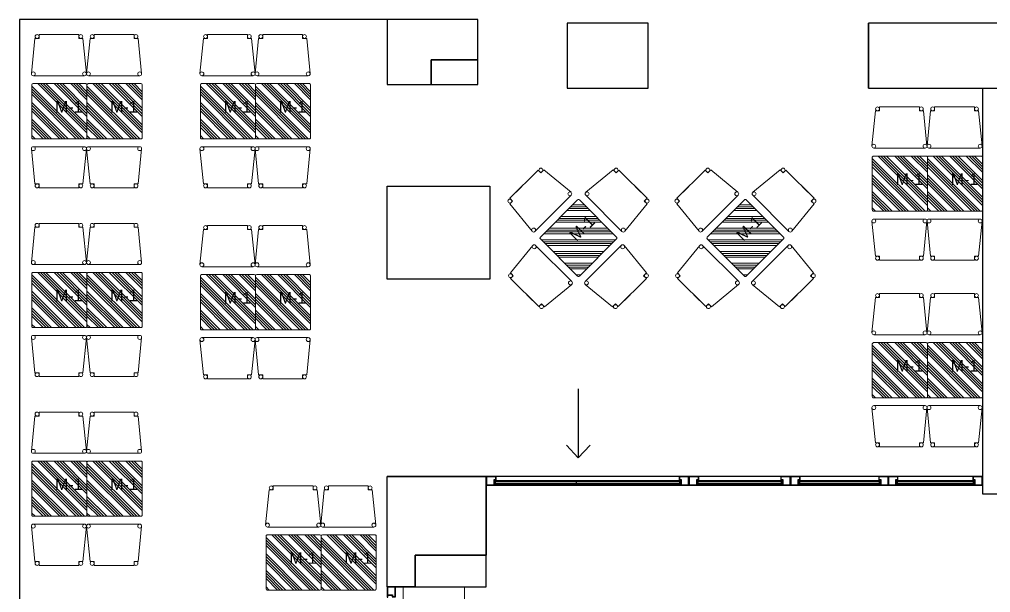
# Model space of a CAD drawing. Header units: centimetres. Extents: x 129282 to 136766, y 26190 to 28185.
# Drawn here: x 130716 to 131508, y 27718 to 28185 of the extents above; entities that cross this region are included whole.
import ezdxf

# ---------------------------------------------------------------- set-up
doc = ezdxf.new("R2010")
doc.units = ezdxf.units.CM
doc.header["$LTSCALE"] = 10
doc.header["$MEASUREMENT"] = 0
for name, color, linetype in [('141125_RT1$0$xref_4_vitrin_kaplama$0$2DCAM', 4, 'Continuous'), ('141125_RT1$0$xref_4_vitrin_kaplama$0$2DKONST2', 253, 'Continuous'), ('CG TASARIM LOGO', 7, 'Continuous'), ('LP-DIMENSION_INT_100', 51, 'Continuous'), ('SD-YAZI', 233, 'Continuous')]:
    doc.layers.add(name, color=color, linetype=linetype)
for name, color, linetype, lineweight in [('ARK_AHŞAP', 45, 'Continuous', 15), ('ARK_METAL', 252, 'Continuous', 15), ('tefriş', 45, 'Continuous', 18)]:
    doc.layers.add(name, color=color, linetype=linetype, lineweight=lineweight)
doc.styles.get("Standard").update_dxf_attribs({"font": 'arial.ttf'})

msp = doc.modelspace()

# ---------------------------------------------------------------- hatches: boundary and pattern name
at = {"layer": 'ARK_METAL'}
h = msp.add_hatch(dxfattribs=at)
h.set_pattern_fill('ANSI34', color=256, scale=0.5, angle=450)
h.set_pattern_definition([(135, (98314.584, -189825.369), (-6.7351921, -6.7351921), []), (135, (98314.584, -189823.124), (-6.7351921, -6.7351921), []), (135, (98314.584, -189820.879), (-6.7351921, -6.7351921), []), (135, (98314.584, -189818.633), (-6.7351921, -6.7351921), [])])
h.paths.add_polyline_path([(130770.68, 28131.82, 0.414214), (130769.68, 28132.82), (130726.68, 28132.82, 0.414214), (130725.68, 28131.82), (130725.68, 28088.82, 0.414214), (130726.68, 28087.82), (130769.68, 28087.82, 0.414214), (130770.68, 28088.82)])
h = msp.add_hatch(dxfattribs=at)
h.set_pattern_fill('ANSI34', color=256, scale=0.5, angle=450)
h.set_pattern_definition([(135, (98359.584, -189825.369), (-6.7351921, -6.7351921), []), (135, (98359.584, -189823.124), (-6.7351921, -6.7351921), []), (135, (98359.584, -189820.879), (-6.7351921, -6.7351921), []), (135, (98359.584, -189818.633), (-6.7351921, -6.7351921), [])])
h.paths.add_polyline_path([(130815.68, 28131.82, 0.414214), (130814.68, 28132.82), (130771.68, 28132.82, 0.414214), (130770.68, 28131.82), (130770.68, 28088.82, 0.414214), (130771.68, 28087.82), (130814.68, 28087.82, 0.414214), (130815.68, 28088.82)])
h = msp.add_hatch(dxfattribs=at)
h.set_pattern_fill('ANSI34', color=256, scale=0.5, angle=450)
h.set_pattern_definition([(135, (98452.109, -189825.369), (-6.7351921, -6.7351921), []), (135, (98452.109, -189823.124), (-6.7351921, -6.7351921), []), (135, (98452.109, -189820.879), (-6.7351921, -6.7351921), []), (135, (98452.109, -189818.633), (-6.7351921, -6.7351921), [])])
h.paths.add_polyline_path([(130908.2, 28131.82, 0.414214), (130907.2, 28132.82), (130864.2, 28132.82, 0.414214), (130863.2, 28131.82), (130863.2, 28088.82, 0.414214), (130864.2, 28087.82), (130907.2, 28087.82, 0.414214), (130908.2, 28088.82)])
h = msp.add_hatch(dxfattribs=at)
h.set_pattern_fill('ANSI34', color=256, scale=0.5, angle=450)
h.set_pattern_definition([(135, (98497.109, -189825.369), (-6.7351921, -6.7351921), []), (135, (98497.109, -189823.124), (-6.7351921, -6.7351921), []), (135, (98497.109, -189820.879), (-6.7351921, -6.7351921), []), (135, (98497.109, -189818.633), (-6.7351921, -6.7351921), [])])
h.paths.add_polyline_path([(130953.2, 28131.82, 0.414214), (130952.2, 28132.82), (130909.2, 28132.82, 0.414214), (130908.2, 28131.82), (130908.2, 28088.82, 0.414214), (130909.2, 28087.82), (130952.2, 28087.82, 0.414214), (130953.2, 28088.82)])
h = msp.add_hatch(dxfattribs=at)
h.set_pattern_fill('ANSI34', color=256, scale=0.5, angle=450)
h.set_pattern_definition([(135, (99000.451, -189884.414), (-6.7351921, -6.7351921), []), (135, (99000.451, -189882.169), (-6.7351921, -6.7351921), []), (135, (99000.451, -189879.9235), (-6.7351921, -6.7351921), []), (135, (99000.451, -189877.678), (-6.7351921, -6.7351921), [])])
h.paths.add_polyline_path([(131456.55, 28072.77, 0.414214), (131455.55, 28073.77), (131412.55, 28073.77, 0.414214), (131411.55, 28072.77), (131411.55, 28029.77, 0.414214), (131412.55, 28028.77), (131455.55, 28028.77, 0.414214), (131456.55, 28029.77)])
h = msp.add_hatch(dxfattribs=at)
h.set_pattern_fill('ANSI34', color=256, scale=0.5, angle=450)
h.set_pattern_definition([(135, (99045.451, -189884.414), (-6.7351921, -6.7351921), []), (135, (99045.451, -189882.169), (-6.7351921, -6.7351921), []), (135, (99045.451, -189879.9235), (-6.7351921, -6.7351921), []), (135, (99045.451, -189877.678), (-6.7351921, -6.7351921), [])])
h.paths.add_polyline_path([(131501.55, 28072.77, 0.414214), (131500.55, 28073.77), (131457.55, 28073.77, 0.414214), (131456.55, 28072.77), (131456.55, 28029.77, 0.414214), (131457.55, 28028.77), (131500.55, 28028.77, 0.414214), (131501.55, 28029.77)])
h = msp.add_hatch(dxfattribs=at)
h.set_pattern_fill('ANSI34', color=256, scale=0.5, angle=495)
h.set_pattern_definition([(180, (262341.542, -149030.968), (-5e-12, -9.525), []), (180, (262339.954, -149029.381), (-5e-12, -9.525), []), (180, (262338.367, -149027.793), (-5e-12, -9.525), []), (180, (262336.779, -149026.206), (-5e-12, -9.525), [])])
h.paths.add_polyline_path([(131172.46, 28037.96, 0.414214), (131171.05, 28037.96), (131140.64, 28007.56, 0.414214), (131140.64, 28006.14), (131171.05, 27975.74, 0.414214), (131172.46, 27975.74), (131202.87, 28006.14, 0.414214), (131202.87, 28007.56)])
h = msp.add_hatch(dxfattribs=at)
h.set_pattern_fill('ANSI34', color=256, scale=0.5, angle=495)
h.set_pattern_definition([(180, (262477.773, -149030.968), (-5e-12, -9.525), []), (180, (262476.186, -149029.381), (-5e-12, -9.525), []), (180, (262474.598, -149027.793), (-5e-12, -9.525), []), (180, (262473.011, -149026.206), (-5e-12, -9.525), [])])
h.paths.add_polyline_path([(131308.69, 28037.96, 0.414214), (131307.28, 28037.96), (131276.87, 28007.56, 0.414214), (131276.87, 28006.14), (131307.28, 27975.74, 0.414214), (131308.69, 27975.74), (131339.1, 28006.14, 0.414214), (131339.1, 28007.56)])
h = msp.add_hatch(dxfattribs=at)
h.set_pattern_fill('ANSI34', color=256, scale=0.5, angle=450)
h.set_pattern_definition([(135, (98314.584, -189979.347), (-6.7351921, -6.7351921), []), (135, (98314.584, -189977.102), (-6.7351921, -6.7351921), []), (135, (98314.584, -189974.857), (-6.7351921, -6.7351921), []), (135, (98314.584, -189972.612), (-6.7351921, -6.7351921), [])])
h.paths.add_polyline_path([(130770.68, 27977.84, 0.414214), (130769.68, 27978.84), (130726.68, 27978.84, 0.414214), (130725.68, 27977.84), (130725.68, 27934.84, 0.414214), (130726.68, 27933.84), (130769.68, 27933.84, 0.414214), (130770.68, 27934.84)])
h = msp.add_hatch(dxfattribs=at)
h.set_pattern_fill('ANSI34', color=256, scale=0.5, angle=450)
h.set_pattern_definition([(135, (98359.584, -189979.347), (-6.7351921, -6.7351921), []), (135, (98359.584, -189977.102), (-6.7351921, -6.7351921), []), (135, (98359.584, -189974.857), (-6.7351921, -6.7351921), []), (135, (98359.584, -189972.612), (-6.7351921, -6.7351921), [])])
h.paths.add_polyline_path([(130815.68, 27977.84, 0.414214), (130814.68, 27978.84), (130771.68, 27978.84, 0.414214), (130770.68, 27977.84), (130770.68, 27934.84, 0.414214), (130771.68, 27933.84), (130814.68, 27933.84, 0.414214), (130815.68, 27934.84)])
h = msp.add_hatch(dxfattribs=at)
h.set_pattern_fill('ANSI34', color=256, scale=0.5, angle=450)
h.set_pattern_definition([(135, (98452.109, -189981.159), (-6.7351921, -6.7351921), []), (135, (98452.109, -189978.914), (-6.7351921, -6.7351921), []), (135, (98452.109, -189976.669), (-6.7351921, -6.7351921), []), (135, (98452.109, -189974.424), (-6.7351921, -6.7351921), [])])
h.paths.add_polyline_path([(130908.2, 27976.03, 0.414214), (130907.2, 27977.03), (130864.2, 27977.03, 0.414214), (130863.2, 27976.03), (130863.2, 27933.03, 0.414214), (130864.2, 27932.03), (130907.2, 27932.03, 0.414214), (130908.2, 27933.03)])
h = msp.add_hatch(dxfattribs=at)
h.set_pattern_fill('ANSI34', color=256, scale=0.5, angle=450)
h.set_pattern_definition([(135, (98497.109, -189981.159), (-6.7351921, -6.7351921), []), (135, (98497.109, -189978.914), (-6.7351921, -6.7351921), []), (135, (98497.109, -189976.669), (-6.7351921, -6.7351921), []), (135, (98497.109, -189974.424), (-6.7351921, -6.7351921), [])])
h.paths.add_polyline_path([(130953.2, 27976.03, 0.414214), (130952.2, 27977.03), (130909.2, 27977.03, 0.414214), (130908.2, 27976.03), (130908.2, 27933.03, 0.414214), (130909.2, 27932.03), (130952.2, 27932.03, 0.414214), (130953.2, 27933.03)])
h = msp.add_hatch(dxfattribs=at)
h.set_pattern_fill('ANSI34', color=256, scale=0.5, angle=450)
h.set_pattern_definition([(135, (99000.451, -190036.654), (-6.7351921, -6.7351921), []), (135, (99000.451, -190034.4085), (-6.7351921, -6.7351921), []), (135, (99000.451, -190032.163), (-6.7351921, -6.7351921), []), (135, (99000.451, -190029.918), (-6.7351921, -6.7351921), [])])
h.paths.add_polyline_path([(131456.55, 27920.53, 0.414214), (131455.55, 27921.53), (131412.55, 27921.53, 0.414214), (131411.55, 27920.53), (131411.55, 27877.53, 0.414214), (131412.55, 27876.53), (131455.55, 27876.53, 0.414214), (131456.55, 27877.53)])
h = msp.add_hatch(dxfattribs=at)
h.set_pattern_fill('ANSI34', color=256, scale=0.5, angle=450)
h.set_pattern_definition([(135, (99045.451, -190036.654), (-6.7351921, -6.7351921), []), (135, (99045.451, -190034.4085), (-6.7351921, -6.7351921), []), (135, (99045.451, -190032.163), (-6.7351921, -6.7351921), []), (135, (99045.451, -190029.918), (-6.7351921, -6.7351921), [])])
h.paths.add_polyline_path([(131501.55, 27920.53, 0.414214), (131500.55, 27921.53), (131457.55, 27921.53, 0.414214), (131456.55, 27920.53), (131456.55, 27877.53, 0.414214), (131457.55, 27876.53), (131500.55, 27876.53, 0.414214), (131501.55, 27877.53)])
h = msp.add_hatch(dxfattribs=at)
h.set_pattern_fill('ANSI34', color=256, scale=0.5, angle=450)
h.set_pattern_definition([(135, (98314.584, -190133.326), (-6.7351921, -6.7351921), []), (135, (98314.584, -190131.081), (-6.7351921, -6.7351921), []), (135, (98314.584, -190128.836), (-6.7351921, -6.7351921), []), (135, (98314.584, -190126.591), (-6.7351921, -6.7351921), [])])
h.paths.add_polyline_path([(130770.68, 27823.86, 0.414214), (130769.68, 27824.86), (130726.68, 27824.86, 0.414214), (130725.68, 27823.86), (130725.68, 27780.86, 0.414214), (130726.68, 27779.86), (130769.68, 27779.86, 0.414214), (130770.68, 27780.86)])
h = msp.add_hatch(dxfattribs=at)
h.set_pattern_fill('ANSI34', color=256, scale=0.5, angle=450)
h.set_pattern_definition([(135, (98359.584, -190133.326), (-6.7351921, -6.7351921), []), (135, (98359.584, -190131.081), (-6.7351921, -6.7351921), []), (135, (98359.584, -190128.836), (-6.7351921, -6.7351921), []), (135, (98359.584, -190126.591), (-6.7351921, -6.7351921), [])])
h.paths.add_polyline_path([(130815.68, 27823.86, 0.414214), (130814.68, 27824.86), (130771.68, 27824.86, 0.414214), (130770.68, 27823.86), (130770.68, 27780.86, 0.414214), (130771.68, 27779.86), (130814.68, 27779.86, 0.414214), (130815.68, 27780.86)])
h = msp.add_hatch(dxfattribs=at)
h.set_pattern_fill('ANSI34', color=256, scale=0.5, angle=450)
h.set_pattern_definition([(135, (98505.681, -190193.507), (-6.7351921, -6.7351921), []), (135, (98505.681, -190191.262), (-6.7351921, -6.7351921), []), (135, (98505.681, -190189.017), (-6.7351921, -6.7351921), []), (135, (98505.681, -190186.772), (-6.7351921, -6.7351921), [])])
h.paths.add_polyline_path([(130961.78, 27763.68, 0.414214), (130960.78, 27764.68), (130917.78, 27764.68, 0.414214), (130916.78, 27763.68), (130916.78, 27720.68, 0.414214), (130917.78, 27719.68), (130960.78, 27719.68, 0.414214), (130961.78, 27720.68)])
h = msp.add_hatch(dxfattribs=at)
h.set_pattern_fill('ANSI34', color=256, scale=0.5, angle=450)
h.set_pattern_definition([(135, (98550.681, -190193.507), (-6.7351921, -6.7351921), []), (135, (98550.681, -190191.262), (-6.7351921, -6.7351921), []), (135, (98550.681, -190189.017), (-6.7351921, -6.7351921), []), (135, (98550.681, -190186.772), (-6.7351921, -6.7351921), [])])
h.paths.add_polyline_path([(131006.78, 27763.68, 0.414214), (131005.78, 27764.68), (130962.78, 27764.68, 0.414214), (130961.78, 27763.68), (130961.78, 27720.68, 0.414214), (130962.78, 27719.68), (131005.78, 27719.68, 0.414214), (131006.78, 27720.68)])

# ---------------------------------------------------------------- linework, layer by layer
at = {"layer": '141125_RT1$0$xref_4_vitrin_kaplama$0$2DCAM'}
for p, q in [((131253.89, 27812.2), (131104.55, 27812.2)), ((131336.77, 27812.2), (131269.89, 27812.2)), ((131416.74, 27812.2), (131352.77, 27812.2)), ((131493.55, 27812.2), (131432.49, 27812.2)), ((131104.85, 27805.2), (131253.59, 27805.2)), ((131270.19, 27805.2), (131336.47, 27805.2)), ((131353.07, 27805.2), (131416.44, 27805.2)), ((131432.79, 27805.2), (131493.25, 27805.2))]:
    msp.add_line(p, q, dxfattribs=at)
for points in [[(131255.29, 27808.9), (131103.15, 27808.9)], [(131338.17, 27808.9), (131268.49, 27808.9)], [(131418.14, 27808.9), (131351.37, 27808.9)], [(131494.95, 27808.9), (131431.09, 27808.9)], [(131103.15, 27806.7), (131104.15, 27806.7), (131104.15, 27808.3), (131103.15, 27808.3)], [(131103.15, 27808.3), (131254.29, 27808.3)], [(131255.29, 27806.1), (131103.15, 27806.1), (131103.15, 27806.7), (131254.29, 27806.7)], [(131170.95, 27808.3), (131169.95, 27808.3), (131169.95, 27806.7), (131170.95, 27806.7)], [(131255.29, 27808.3), (131254.29, 27808.3), (131254.29, 27806.7), (131255.29, 27806.7)], [(131268.49, 27806.7), (131269.49, 27806.7), (131269.49, 27808.3), (131268.49, 27808.3)], [(131268.49, 27808.3), (131338.17, 27808.3)], [(131338.17, 27806.1), (131268.49, 27806.1), (131268.49, 27806.7), (131338.17, 27806.7)], [(131338.17, 27808.3), (131337.17, 27808.3), (131337.17, 27806.7), (131338.17, 27806.7)], [(131351.37, 27806.7), (131352.37, 27806.7), (131352.37, 27808.3), (131351.37, 27808.3)], [(131351.37, 27808.3), (131418.14, 27808.3)], [(131418.14, 27806.1), (131351.37, 27806.1), (131351.37, 27806.7), (131418.14, 27806.7)], [(131418.14, 27808.3), (131417.14, 27808.3), (131417.14, 27806.7), (131418.14, 27806.7)], [(131431.09, 27806.7), (131432.09, 27806.7), (131432.09, 27808.3), (131431.09, 27808.3)], [(131431.09, 27808.3), (131494.95, 27808.3)], [(131494.95, 27806.1), (131431.09, 27806.1), (131431.09, 27806.7), (131494.95, 27806.7)], [(131494.95, 27808.3), (131493.95, 27808.3), (131493.95, 27806.7), (131494.95, 27806.7)]]:
    msp.add_lwpolyline(points, dxfattribs=at)
at = {"layer": '141125_RT1$0$xref_4_vitrin_kaplama$0$2DKONST2'}
for points in [[(131103.15, 27805.7), (131103.15, 27809.5), (131104.55, 27809.5), (131104.55, 27812.2), (131097.55, 27812.2), (131097.55, 27812.2), (131096.55, 27812.2), (131096.55, 27805.7), (131096.55, 27805.7), (131096.55, 27805.2), (131104.85, 27805.2), (131104.85, 27805.7)], [(131102.9, 27805.45), (131102.9, 27809.75), (131104.3, 27809.75), (131104.3, 27811.95), (131097.8, 27811.95), (131097.8, 27811.95), (131096.8, 27811.95), (131096.8, 27805.45)], [(131260.89, 27805.2), (131261.89, 27805.2), (131261.89, 27811.7), (131261.89, 27811.7), (131261.89, 27812.2), (131253.89, 27812.2), (131253.89, 27809.5), (131255.29, 27809.5), (131255.29, 27805.7), (131253.59, 27805.7), (131253.59, 27805.2), (131260.89, 27805.2)], [(131260.64, 27805.45), (131261.64, 27805.45), (131261.64, 27811.95), (131254.14, 27811.95), (131254.14, 27809.75), (131255.54, 27809.75), (131255.54, 27805.45), (131260.64, 27805.45)], [(131268.49, 27805.7), (131268.49, 27809.5), (131269.89, 27809.5), (131269.89, 27812.2), (131262.89, 27812.2), (131262.89, 27812.2), (131261.89, 27812.2), (131261.89, 27805.7), (131261.89, 27805.7), (131261.89, 27805.2), (131270.19, 27805.2), (131270.19, 27805.7)], [(131268.24, 27805.45), (131268.24, 27809.75), (131269.64, 27809.75), (131269.64, 27811.95), (131263.14, 27811.95), (131263.14, 27811.95), (131262.14, 27811.95), (131262.14, 27805.45)], [(131343.77, 27805.2), (131344.77, 27805.2), (131344.77, 27811.7), (131344.77, 27811.7), (131344.77, 27812.2), (131336.77, 27812.2), (131336.77, 27809.5), (131338.17, 27809.5), (131338.17, 27805.7), (131336.47, 27805.7), (131336.47, 27805.2), (131343.77, 27805.2)], [(131343.52, 27805.45), (131344.52, 27805.45), (131344.52, 27811.95), (131337.02, 27811.95), (131337.02, 27809.75), (131338.42, 27809.75), (131338.42, 27805.45), (131343.52, 27805.45)], [(131351.37, 27805.7), (131351.37, 27809.5), (131352.77, 27809.5), (131352.77, 27812.2), (131345.77, 27812.2), (131345.77, 27812.2), (131344.77, 27812.2), (131344.77, 27805.7), (131344.77, 27805.7), (131344.77, 27805.2), (131353.07, 27805.2), (131353.07, 27805.7)], [(131351.12, 27805.45), (131351.12, 27809.75), (131352.52, 27809.75), (131352.52, 27811.95), (131346.02, 27811.95), (131346.02, 27811.95), (131345.02, 27811.95), (131345.02, 27805.45)], [(131423.74, 27805.2), (131424.74, 27805.2), (131424.74, 27811.7), (131424.74, 27811.7), (131424.74, 27812.2), (131416.74, 27812.2), (131416.74, 27809.5), (131418.14, 27809.5), (131418.14, 27805.7), (131416.44, 27805.7), (131416.44, 27805.2), (131423.74, 27805.2)], [(131423.49, 27805.45), (131424.49, 27805.45), (131424.49, 27811.95), (131416.99, 27811.95), (131416.99, 27809.75), (131418.39, 27809.75), (131418.39, 27805.45), (131423.49, 27805.45)], [(131431.09, 27805.7), (131431.09, 27809.5), (131432.49, 27809.5), (131432.49, 27812.2), (131425.49, 27812.2), (131425.49, 27812.2), (131424.49, 27812.2), (131424.49, 27805.7), (131424.49, 27805.7), (131424.49, 27805.2), (131432.79, 27805.2), (131432.79, 27805.7)], [(131430.84, 27805.45), (131430.84, 27809.75), (131432.24, 27809.75), (131432.24, 27811.95), (131425.74, 27811.95), (131425.74, 27811.95), (131424.74, 27811.95), (131424.74, 27805.45)], [(131500.55, 27805.2), (131501.55, 27805.2), (131501.55, 27811.7), (131501.55, 27811.7), (131501.55, 27812.2), (131493.55, 27812.2), (131493.55, 27809.5), (131494.95, 27809.5), (131494.95, 27805.7), (131493.25, 27805.7), (131493.25, 27805.2), (131500.55, 27805.2)], [(131500.3, 27805.45), (131501.3, 27805.45), (131501.3, 27811.95), (131493.8, 27811.95), (131493.8, 27809.75), (131495.2, 27809.75), (131495.2, 27805.45), (131500.3, 27805.45)], [(131016.05, 27715.6), (131019.85, 27715.6), (131019.85, 27714.2), (131022.55, 27714.2), (131022.55, 27721.2), (131022.55, 27721.2), (131022.55, 27722.2), (131016.05, 27722.2), (131016.05, 27722.2), (131015.55, 27722.2), (131015.55, 27713.9), (131016.05, 27713.9)], [(131015.8, 27715.85), (131020.1, 27715.85), (131020.1, 27714.45), (131022.3, 27714.45), (131022.3, 27720.95), (131022.3, 27720.95), (131022.3, 27721.95), (131015.8, 27721.95)]]:
    msp.add_lwpolyline(points, close=True, dxfattribs=at)
at = {"layer": 'ARK_AHŞAP'}
for centre in [(130729.94, 28171.23), (130765.66, 28171.23), (130774.94, 28171.23), (130810.66, 28171.23), (130867.47, 28171.23), (130903.18, 28171.23), (130912.47, 28171.23), (130948.18, 28171.23), (130726.9, 28140.83), (130768.7, 28140.83), (130771.9, 28140.83), (130813.7, 28140.83), (130864.43, 28140.83), (130906.23, 28140.83), (130909.43, 28140.83), (130951.23, 28140.83), (131415.81, 28112.19), (131451.53, 28112.19), (131460.81, 28112.19), (131496.53, 28112.19), (130726.9, 28079.8), (130768.7, 28079.8), (130771.9, 28079.8), (130813.7, 28079.8), (130864.43, 28079.8), (130906.23, 28079.8), (130909.43, 28079.8), (130951.23, 28079.8), (131412.77, 28081.79), (131454.57, 28081.79), (131457.77, 28081.79), (131499.57, 28081.79), (131141.04, 28062.28), (131202.47, 28062.28), (131277.27, 28062.28), (131338.7, 28062.28), (130729.94, 28049.4), (130765.66, 28049.4), (130774.94, 28049.4), (130810.66, 28049.4), (130867.47, 28049.4), (130903.18, 28049.4), (130912.47, 28049.4), (130948.18, 28049.4), (131164.69, 28042.94), (131178.82, 28042.94), (131300.92, 28042.94), (131315.05, 28042.94), (131115.79, 28037.03), (131227.72, 28037.03), (131252.02, 28037.03), (131363.96, 28037.03), (130729.94, 28017.25), (130765.66, 28017.25), (130774.94, 28017.25), (130810.66, 28017.25), (130867.47, 28015.44), (130903.18, 28015.44), (130912.47, 28015.44), (130948.18, 28015.44), (131135.13, 28013.38), (131208.38, 28013.38), (131271.36, 28013.38), (131344.61, 28013.38), (131412.77, 28020.76), (131454.57, 28020.76), (131457.77, 28020.76), (131499.57, 28020.76), (131135.67, 27999.78), (131207.84, 27999.78), (131271.9, 27999.78), (131344.08, 27999.78), (131415.81, 27990.36), (131451.53, 27990.36), (131460.81, 27990.36), (131496.53, 27990.36), (130726.9, 27986.85), (130768.7, 27986.85), (130771.9, 27986.85), (130813.7, 27986.85), (130864.43, 27985.04), (130906.23, 27985.04), (130909.43, 27985.04), (130951.23, 27985.04), (131116.32, 27976.14), (131227.19, 27976.14), (131252.55, 27976.14), (131363.42, 27976.14), (131165.22, 27970.23), (131178.29, 27970.23), (131301.45, 27970.23), (131314.52, 27970.23), (131415.81, 27959.95), (131451.53, 27959.95), (131460.81, 27959.95), (131496.53, 27959.95), (131141.58, 27950.88), (131201.93, 27950.88), (131277.81, 27950.88), (131338.16, 27950.88), (131412.77, 27929.55), (131454.57, 27929.55), (131457.77, 27929.55), (131499.57, 27929.55), (130726.9, 27925.82), (130768.7, 27925.82), (130771.9, 27925.82), (130813.7, 27925.82), (130864.43, 27924.01), (130906.23, 27924.01), (130909.43, 27924.01), (130951.23, 27924.01), (130729.94, 27895.42), (130765.66, 27895.42), (130774.94, 27895.42), (130810.66, 27895.42), (130867.47, 27893.61), (130903.18, 27893.61), (130912.47, 27893.61), (130948.18, 27893.61), (130729.94, 27863.28), (130765.66, 27863.28), (130774.94, 27863.28), (130810.66, 27863.28), (131412.77, 27868.52), (131454.57, 27868.52), (131457.77, 27868.52), (131499.57, 27868.52), (130726.9, 27832.88), (130768.7, 27832.88), (130771.9, 27832.88), (130813.7, 27832.88), (131415.81, 27838.12), (131451.53, 27838.12), (131460.81, 27838.12), (131496.53, 27838.12), (130921.04, 27803.09), (130956.76, 27803.09), (130966.04, 27803.09), (131001.76, 27803.09), (130726.9, 27771.85), (130768.7, 27771.85), (130771.9, 27771.85), (130813.7, 27771.85), (130918, 27772.69), (130959.8, 27772.69), (130963, 27772.69), (131004.8, 27772.69), (130729.94, 27741.45), (130765.66, 27741.45), (130774.94, 27741.45), (130810.66, 27741.45)]:
    msp.add_circle(centre, 1.6, dxfattribs=at)
at = {"layer": 'ARK_METAL'}
for p, q in [((130728.18, 28169.63), (130725.31, 28140.99)), ((130731.54, 28169.63), (130728.18, 28169.63)), ((130745.3, 28172.83), (130731.54, 28172.83)), ((130764.06, 28172.83), (130731.54, 28172.83)), ((130731.54, 28172.83), (130731.54, 28169.63)), ((130764.06, 28172.83), (130764.06, 28169.63)), ((130764.06, 28169.63), (130767.42, 28169.63)), ((130767.42, 28169.63), (130770.29, 28140.99)), ((130773.18, 28169.63), (130770.31, 28140.99)), ((130776.54, 28169.63), (130773.18, 28169.63)), ((130790.3, 28172.83), (130776.54, 28172.83)), ((130809.06, 28172.83), (130776.54, 28172.83)), ((130776.54, 28172.83), (130776.54, 28169.63)), ((130809.06, 28172.83), (130809.06, 28169.63)), ((130809.06, 28169.63), (130812.42, 28169.63)), ((130812.42, 28169.63), (130815.29, 28140.99)), ((130865.71, 28169.63), (130862.83, 28140.99)), ((130869.07, 28169.63), (130865.71, 28169.63)), ((130882.83, 28172.83), (130869.07, 28172.83)), ((130901.58, 28172.83), (130869.07, 28172.83)), ((130869.07, 28172.83), (130869.07, 28169.63)), ((130901.58, 28172.83), (130901.58, 28169.63)), ((130901.58, 28169.63), (130904.95, 28169.63)), ((130904.95, 28169.63), (130907.82, 28140.99)), ((130910.71, 28169.63), (130907.83, 28140.99)), ((130914.07, 28169.63), (130910.71, 28169.63)), ((130927.83, 28172.83), (130914.07, 28172.83)), ((130946.58, 28172.83), (130914.07, 28172.83)), ((130914.07, 28172.83), (130914.07, 28169.63)), ((130946.58, 28172.83), (130946.58, 28169.63)), ((130946.58, 28169.63), (130949.95, 28169.63)), ((130949.95, 28169.63), (130952.82, 28140.99)), ((130726.9, 28139.23), (130768.7, 28139.23)), ((130771.9, 28139.23), (130813.7, 28139.23)), ((130864.43, 28139.23), (130906.23, 28139.23)), ((130909.43, 28139.23), (130951.23, 28139.23)), ((131414.05, 28110.59), (131411.18, 28081.95)), ((131417.41, 28110.59), (131414.05, 28110.59)), ((131431.17, 28113.79), (131417.41, 28113.79)), ((131449.93, 28113.79), (131417.41, 28113.79)), ((131417.41, 28113.79), (131417.41, 28110.59)), ((131449.93, 28113.79), (131449.93, 28110.59)), ((131449.93, 28110.59), (131453.29, 28110.59)), ((131453.29, 28110.59), (131456.16, 28081.95)), ((131459.05, 28110.59), (131456.18, 28081.95)), ((131462.41, 28110.59), (131459.05, 28110.59)), ((131476.17, 28113.79), (131462.41, 28113.79)), ((131494.93, 28113.79), (131462.41, 28113.79)), ((131462.41, 28113.79), (131462.41, 28110.59)), ((131494.93, 28113.79), (131494.93, 28110.59)), ((131494.93, 28110.59), (131498.29, 28110.59)), ((131498.29, 28110.59), (131501.16, 28081.95)), ((130728.18, 28051), (130725.31, 28079.64)), ((130726.9, 28081.4), (130768.7, 28081.4)), ((130767.42, 28051), (130770.29, 28079.64)), ((130773.18, 28051), (130770.31, 28079.64)), ((130771.9, 28081.4), (130813.7, 28081.4)), ((130812.42, 28051), (130815.29, 28079.64)), ((130865.71, 28051), (130862.83, 28079.64)), ((130864.43, 28081.4), (130906.23, 28081.4)), ((130904.95, 28051), (130907.82, 28079.64)), ((130910.71, 28051), (130907.83, 28079.64)), ((130909.43, 28081.4), (130951.23, 28081.4)), ((130949.95, 28051), (130952.82, 28079.64)), ((131412.77, 28080.19), (131454.57, 28080.19)), ((131457.77, 28080.19), (131499.57, 28080.19)), ((131138.78, 28062.28), (131115.79, 28039.29)), ((131138.78, 28062.28), (131141.04, 28060.02)), ((131141.04, 28060.02), (131143.42, 28062.4)), ((131143.42, 28062.4), (131165.7, 28044.18)), ((131200.09, 28062.4), (131177.81, 28044.18)), ((131202.47, 28060.02), (131200.09, 28062.4)), ((131204.73, 28062.28), (131202.47, 28060.02)), ((131204.73, 28062.28), (131227.72, 28039.29)), ((131275.01, 28062.28), (131252.02, 28039.29)), ((131275.01, 28062.28), (131277.27, 28060.02)), ((131277.27, 28060.02), (131279.65, 28062.4)), ((131279.65, 28062.4), (131301.93, 28044.18)), ((131336.32, 28062.4), (131314.04, 28044.18)), ((131338.7, 28060.02), (131336.32, 28062.4)), ((131340.96, 28062.28), (131338.7, 28060.02)), ((131340.96, 28062.28), (131363.96, 28039.29)), ((130731.54, 28051), (130728.18, 28051)), ((130731.54, 28047.8), (130731.54, 28051)), ((130745.3, 28047.8), (130731.54, 28047.8)), ((130764.06, 28047.8), (130731.54, 28047.8)), ((130764.06, 28051), (130767.42, 28051)), ((130764.06, 28047.8), (130764.06, 28051)), ((130776.54, 28051), (130773.18, 28051)), ((130776.54, 28047.8), (130776.54, 28051)), ((130790.3, 28047.8), (130776.54, 28047.8)), ((130809.06, 28047.8), (130776.54, 28047.8)), ((130809.06, 28051), (130812.42, 28051)), ((130809.06, 28047.8), (130809.06, 28051)), ((130869.07, 28051), (130865.71, 28051)), ((130869.07, 28047.8), (130869.07, 28051)), ((130882.83, 28047.8), (130869.07, 28047.8)), ((130901.58, 28047.8), (130869.07, 28047.8)), ((130901.58, 28051), (130904.95, 28051)), ((130901.58, 28047.8), (130901.58, 28051)), ((130914.07, 28051), (130910.71, 28051)), ((130914.07, 28047.8), (130914.07, 28051)), ((130927.83, 28047.8), (130914.07, 28047.8)), ((130946.58, 28047.8), (130914.07, 28047.8)), ((130946.58, 28051), (130949.95, 28051)), ((130946.58, 28047.8), (130946.58, 28051)), ((131125.52, 28049.02), (131115.79, 28039.29)), ((131217.99, 28049.02), (131227.72, 28039.29)), ((131261.75, 28049.02), (131252.02, 28039.29)), ((131354.23, 28049.02), (131363.96, 28039.29)), ((131115.79, 28039.29), (131118.05, 28037.03)), ((131136.26, 28012.25), (131165.82, 28041.81)), ((131207.25, 28012.25), (131177.69, 28041.81)), ((131227.72, 28039.29), (131225.46, 28037.03)), ((131252.02, 28039.29), (131254.28, 28037.03)), ((131272.49, 28012.25), (131302.05, 28041.81)), ((131343.48, 28012.25), (131313.92, 28041.81)), ((131363.96, 28039.29), (131361.69, 28037.03)), ((131118.05, 28037.03), (131115.67, 28034.65)), ((131115.67, 28034.65), (131133.89, 28012.37)), ((131227.84, 28034.65), (131209.62, 28012.37)), ((131225.46, 28037.03), (131227.84, 28034.65)), ((131254.28, 28037.03), (131251.9, 28034.65)), ((131251.9, 28034.65), (131270.12, 28012.37)), ((131364.07, 28034.65), (131345.85, 28012.37)), ((131361.69, 28037.03), (131364.07, 28034.65)), ((130728.18, 28015.65), (130725.31, 27987.01)), ((130731.54, 28015.65), (130728.18, 28015.65)), ((130745.3, 28018.85), (130731.54, 28018.85)), ((130764.06, 28018.85), (130731.54, 28018.85)), ((130731.54, 28018.85), (130731.54, 28015.65)), ((130764.06, 28018.85), (130764.06, 28015.65)), ((130764.06, 28015.65), (130767.42, 28015.65)), ((130767.42, 28015.65), (130770.29, 27987.01)), ((130773.18, 28015.65), (130770.31, 27987.01)), ((130776.54, 28015.65), (130773.18, 28015.65)), ((130790.3, 28018.85), (130776.54, 28018.85)), ((130809.06, 28018.85), (130776.54, 28018.85)), ((130776.54, 28018.85), (130776.54, 28015.65)), ((130809.06, 28018.85), (130809.06, 28015.65)), ((130809.06, 28015.65), (130812.42, 28015.65)), ((130812.42, 28015.65), (130815.29, 27987.01)), ((130882.83, 28017.04), (130869.07, 28017.04)), ((130901.58, 28017.04), (130869.07, 28017.04)), ((130869.07, 28017.04), (130869.07, 28013.84)), ((130901.58, 28017.04), (130901.58, 28013.84)), ((130927.83, 28017.04), (130914.07, 28017.04)), ((130946.58, 28017.04), (130914.07, 28017.04)), ((130914.07, 28017.04), (130914.07, 28013.84)), ((130946.58, 28017.04), (130946.58, 28013.84)), ((131414.05, 27991.96), (131411.18, 28020.6)), ((131412.77, 28022.36), (131454.57, 28022.36)), ((131453.29, 27991.96), (131456.16, 28020.6)), ((131459.05, 27991.96), (131456.18, 28020.6)), ((131457.77, 28022.36), (131499.57, 28022.36)), ((131498.29, 27991.96), (131501.16, 28020.6)), ((130865.71, 28013.84), (130862.83, 27985.2)), ((130869.07, 28013.84), (130865.71, 28013.84)), ((130901.58, 28013.84), (130904.95, 28013.84)), ((130904.95, 28013.84), (130907.82, 27985.2)), ((130910.71, 28013.84), (130907.83, 27985.2)), ((130914.07, 28013.84), (130910.71, 28013.84)), ((130946.58, 28013.84), (130949.95, 28013.84)), ((130949.95, 28013.84), (130952.82, 27985.2)), ((131116.21, 27978.51), (131134.43, 28000.8)), ((131166.35, 27971.36), (131136.8, 28000.91)), ((131177.16, 27971.36), (131206.71, 28000.91)), ((131227.3, 27978.51), (131209.08, 28000.8)), ((131252.44, 27978.51), (131270.66, 28000.8)), ((131302.59, 27971.36), (131273.03, 28000.91)), ((131313.39, 27971.36), (131342.94, 28000.91)), ((131363.54, 27978.51), (131345.31, 28000.8)), ((131417.41, 27991.96), (131414.05, 27991.96)), ((131417.41, 27988.76), (131417.41, 27991.96)), ((131449.93, 27991.96), (131453.29, 27991.96)), ((131449.93, 27988.76), (131449.93, 27991.96)), ((131462.41, 27991.96), (131459.05, 27991.96)), ((131462.41, 27988.76), (131462.41, 27991.96)), ((131494.93, 27991.96), (131498.29, 27991.96)), ((131494.93, 27988.76), (131494.93, 27991.96)), ((130726.9, 27985.25), (130768.7, 27985.25)), ((130771.9, 27985.25), (130813.7, 27985.25)), ((130864.43, 27983.44), (130906.23, 27983.44)), ((130909.43, 27983.44), (130951.23, 27983.44)), ((131431.17, 27988.76), (131417.41, 27988.76)), ((131449.93, 27988.76), (131417.41, 27988.76)), ((131476.17, 27988.76), (131462.41, 27988.76)), ((131494.93, 27988.76), (131462.41, 27988.76)), ((131118.58, 27976.14), (131116.21, 27978.51)), ((131116.32, 27973.87), (131118.58, 27976.14)), ((131224.93, 27976.14), (131227.3, 27978.51)), ((131227.19, 27973.87), (131224.93, 27976.14)), ((131254.81, 27976.14), (131252.44, 27978.51)), ((131252.55, 27973.87), (131254.81, 27976.14)), ((131361.16, 27976.14), (131363.54, 27978.51)), ((131363.42, 27973.87), (131361.16, 27976.14)), ((131116.32, 27973.87), (131139.31, 27950.88)), ((131143.95, 27950.77), (131166.24, 27968.99)), ((131199.56, 27950.77), (131177.27, 27968.99)), ((131227.19, 27973.87), (131204.2, 27950.88)), ((131252.55, 27973.87), (131275.55, 27950.88)), ((131280.19, 27950.77), (131302.47, 27968.99)), ((131335.79, 27950.77), (131313.51, 27968.99)), ((131363.42, 27973.87), (131340.43, 27950.88)), ((131129.59, 27960.61), (131139.31, 27950.88)), ((131213.92, 27960.61), (131204.2, 27950.88)), ((131265.82, 27960.61), (131275.55, 27950.88)), ((131350.16, 27960.61), (131340.43, 27950.88)), ((131431.17, 27961.55), (131417.41, 27961.55)), ((131449.93, 27961.55), (131417.41, 27961.55)), ((131417.41, 27961.55), (131417.41, 27958.35)), ((131449.93, 27961.55), (131449.93, 27958.35)), ((131476.17, 27961.55), (131462.41, 27961.55)), ((131494.93, 27961.55), (131462.41, 27961.55)), ((131462.41, 27961.55), (131462.41, 27958.35)), ((131494.93, 27961.55), (131494.93, 27958.35)), ((131139.31, 27950.88), (131141.58, 27953.14)), ((131141.58, 27953.14), (131143.95, 27950.77)), ((131201.93, 27953.14), (131199.56, 27950.77)), ((131204.2, 27950.88), (131201.93, 27953.14)), ((131275.55, 27950.88), (131277.81, 27953.14)), ((131277.81, 27953.14), (131280.19, 27950.77)), ((131338.16, 27953.14), (131335.79, 27950.77)), ((131340.43, 27950.88), (131338.16, 27953.14)), ((131414.05, 27958.35), (131411.18, 27929.71)), ((131417.41, 27958.35), (131414.05, 27958.35)), ((131449.93, 27958.35), (131453.29, 27958.35)), ((131453.29, 27958.35), (131456.16, 27929.71)), ((131459.05, 27958.35), (131456.18, 27929.71)), ((131462.41, 27958.35), (131459.05, 27958.35)), ((131494.93, 27958.35), (131498.29, 27958.35)), ((131498.29, 27958.35), (131501.16, 27929.71)), ((131412.77, 27927.95), (131454.57, 27927.95)), ((131457.77, 27927.95), (131499.57, 27927.95)), ((130728.18, 27897.02), (130725.31, 27925.66)), ((130726.9, 27927.42), (130768.7, 27927.42)), ((130767.42, 27897.02), (130770.29, 27925.66)), ((130773.18, 27897.02), (130770.31, 27925.66)), ((130771.9, 27927.42), (130813.7, 27927.42)), ((130812.42, 27897.02), (130815.29, 27925.66)), ((130865.71, 27895.21), (130862.83, 27923.85)), ((130864.43, 27925.61), (130906.23, 27925.61)), ((130904.95, 27895.21), (130907.82, 27923.85)), ((130910.71, 27895.21), (130907.83, 27923.85)), ((130909.43, 27925.61), (130951.23, 27925.61)), ((130949.95, 27895.21), (130952.82, 27923.85)), ((130731.54, 27897.02), (130728.18, 27897.02)), ((130731.54, 27893.82), (130731.54, 27897.02)), ((130764.06, 27897.02), (130767.42, 27897.02)), ((130764.06, 27893.82), (130764.06, 27897.02)), ((130776.54, 27897.02), (130773.18, 27897.02)), ((130776.54, 27893.82), (130776.54, 27897.02)), ((130809.06, 27897.02), (130812.42, 27897.02)), ((130809.06, 27893.82), (130809.06, 27897.02)), ((130745.3, 27893.82), (130731.54, 27893.82)), ((130764.06, 27893.82), (130731.54, 27893.82)), ((130790.3, 27893.82), (130776.54, 27893.82)), ((130809.06, 27893.82), (130776.54, 27893.82)), ((130869.07, 27895.21), (130865.71, 27895.21)), ((130869.07, 27892.01), (130869.07, 27895.21)), ((130882.83, 27892.01), (130869.07, 27892.01)), ((130901.58, 27892.01), (130869.07, 27892.01)), ((130901.58, 27895.21), (130904.95, 27895.21)), ((130901.58, 27892.01), (130901.58, 27895.21)), ((130914.07, 27895.21), (130910.71, 27895.21)), ((130914.07, 27892.01), (130914.07, 27895.21)), ((130927.83, 27892.01), (130914.07, 27892.01)), ((130946.58, 27892.01), (130914.07, 27892.01)), ((130946.58, 27895.21), (130949.95, 27895.21)), ((130946.58, 27892.01), (130946.58, 27895.21)), ((130745.3, 27864.88), (130731.54, 27864.88)), ((130764.06, 27864.88), (130731.54, 27864.88)), ((130731.54, 27864.88), (130731.54, 27861.68)), ((130764.06, 27864.88), (130764.06, 27861.68)), ((130790.3, 27864.88), (130776.54, 27864.88)), ((130809.06, 27864.88), (130776.54, 27864.88)), ((130776.54, 27864.88), (130776.54, 27861.68)), ((130809.06, 27864.88), (130809.06, 27861.68)), ((131414.05, 27839.72), (131411.18, 27868.36)), ((131412.77, 27870.12), (131454.57, 27870.12)), ((131453.29, 27839.72), (131456.16, 27868.36)), ((131459.05, 27839.72), (131456.18, 27868.36)), ((131457.77, 27870.12), (131499.57, 27870.12)), ((131498.29, 27839.72), (131501.16, 27868.36)), ((130728.18, 27861.68), (130725.31, 27833.04)), ((130731.54, 27861.68), (130728.18, 27861.68)), ((130764.06, 27861.68), (130767.42, 27861.68)), ((130767.42, 27861.68), (130770.29, 27833.04)), ((130773.18, 27861.68), (130770.31, 27833.04)), ((130776.54, 27861.68), (130773.18, 27861.68)), ((130809.06, 27861.68), (130812.42, 27861.68)), ((130812.42, 27861.68), (130815.29, 27833.04)), ((131417.41, 27839.72), (131414.05, 27839.72)), ((131417.41, 27836.52), (131417.41, 27839.72)), ((131431.17, 27836.52), (131417.41, 27836.52)), ((131449.93, 27836.52), (131417.41, 27836.52)), ((131449.93, 27839.72), (131453.29, 27839.72)), ((131449.93, 27836.52), (131449.93, 27839.72)), ((131462.41, 27839.72), (131459.05, 27839.72)), ((131462.41, 27836.52), (131462.41, 27839.72)), ((131476.17, 27836.52), (131462.41, 27836.52)), ((131494.93, 27836.52), (131462.41, 27836.52)), ((131494.93, 27839.72), (131498.29, 27839.72)), ((131494.93, 27836.52), (131494.93, 27839.72)), ((130726.9, 27831.28), (130768.7, 27831.28)), ((130771.9, 27831.28), (130813.7, 27831.28)), ((130919.28, 27801.49), (130916.41, 27772.85)), ((130922.64, 27801.49), (130919.28, 27801.49)), ((130936.4, 27804.69), (130922.64, 27804.69)), ((130955.16, 27804.69), (130922.64, 27804.69)), ((130922.64, 27804.69), (130922.64, 27801.49)), ((130955.16, 27804.69), (130955.16, 27801.49)), ((130955.16, 27801.49), (130958.52, 27801.49)), ((130958.52, 27801.49), (130961.39, 27772.85)), ((130964.28, 27801.49), (130961.41, 27772.85)), ((130967.64, 27801.49), (130964.28, 27801.49)), ((130981.4, 27804.69), (130967.64, 27804.69)), ((131000.16, 27804.69), (130967.64, 27804.69)), ((130967.64, 27804.69), (130967.64, 27801.49)), ((131000.16, 27804.69), (131000.16, 27801.49)), ((131000.16, 27801.49), (131003.52, 27801.49)), ((131003.52, 27801.49), (131006.39, 27772.85)), ((130728.18, 27743.05), (130725.31, 27771.69)), ((130726.9, 27773.45), (130768.7, 27773.45)), ((130767.42, 27743.05), (130770.29, 27771.69)), ((130773.18, 27743.05), (130770.31, 27771.69)), ((130771.9, 27773.45), (130813.7, 27773.45)), ((130812.42, 27743.05), (130815.29, 27771.69)), ((130918, 27771.09), (130959.8, 27771.09)), ((130963, 27771.09), (131004.8, 27771.09)), ((130731.54, 27743.05), (130728.18, 27743.05)), ((130731.54, 27739.85), (130731.54, 27743.05)), ((130745.3, 27739.85), (130731.54, 27739.85)), ((130764.06, 27739.85), (130731.54, 27739.85)), ((130764.06, 27743.05), (130767.42, 27743.05)), ((130764.06, 27739.85), (130764.06, 27743.05)), ((130776.54, 27743.05), (130773.18, 27743.05)), ((130776.54, 27739.85), (130776.54, 27743.05)), ((130790.3, 27739.85), (130776.54, 27739.85)), ((130809.06, 27739.85), (130776.54, 27739.85)), ((130809.06, 27743.05), (130812.42, 27743.05)), ((130809.06, 27739.85), (130809.06, 27743.05))]:
    msp.add_line(p, q, dxfattribs=at)
for points in [[(130769.68, 28087.82), (130726.68, 28087.82, -0.414214), (130725.68, 28088.82), (130725.68, 28131.82, -0.414214), (130726.68, 28132.82), (130769.68, 28132.82, -0.414214), (130770.68, 28131.82), (130770.68, 28088.82, -0.414214)], [(130814.68, 28087.82), (130771.68, 28087.82, -0.414214), (130770.68, 28088.82), (130770.68, 28131.82, -0.414214), (130771.68, 28132.82), (130814.68, 28132.82, -0.414214), (130815.68, 28131.82), (130815.68, 28088.82, -0.414214)], [(130907.2, 28087.82), (130864.2, 28087.82, -0.414214), (130863.2, 28088.82), (130863.2, 28131.82, -0.414214), (130864.2, 28132.82), (130907.2, 28132.82, -0.414214), (130908.2, 28131.82), (130908.2, 28088.82, -0.414214)], [(130952.2, 28087.82), (130909.2, 28087.82, -0.414214), (130908.2, 28088.82), (130908.2, 28131.82, -0.414214), (130909.2, 28132.82), (130952.2, 28132.82, -0.414214), (130953.2, 28131.82), (130953.2, 28088.82, -0.414214)], [(131455.55, 28028.77), (131412.55, 28028.77, -0.414214), (131411.55, 28029.77), (131411.55, 28072.77, -0.414214), (131412.55, 28073.77), (131455.55, 28073.77, -0.414214), (131456.55, 28072.77), (131456.55, 28029.77, -0.414214)], [(131500.55, 28028.77), (131457.55, 28028.77, -0.414214), (131456.55, 28029.77), (131456.55, 28072.77, -0.414214), (131457.55, 28073.77), (131500.55, 28073.77, -0.414214), (131501.55, 28072.77), (131501.55, 28029.77, -0.414214)], [(131202.87, 28006.14), (131172.46, 27975.74, -0.414214), (131171.05, 27975.74), (131140.64, 28006.14, -0.414214), (131140.64, 28007.56), (131171.05, 28037.96, -0.414214), (131172.46, 28037.96), (131202.87, 28007.56, -0.414214)], [(131339.1, 28006.14), (131308.69, 27975.74, -0.414214), (131307.28, 27975.74), (131276.87, 28006.14, -0.414214), (131276.87, 28007.56), (131307.28, 28037.96, -0.414214), (131308.69, 28037.96), (131339.1, 28007.56, -0.414214)], [(130769.68, 27933.84), (130726.68, 27933.84, -0.414214), (130725.68, 27934.84), (130725.68, 27977.84, -0.414214), (130726.68, 27978.84), (130769.68, 27978.84, -0.414214), (130770.68, 27977.84), (130770.68, 27934.84, -0.414214)], [(130814.68, 27933.84), (130771.68, 27933.84, -0.414214), (130770.68, 27934.84), (130770.68, 27977.84, -0.414214), (130771.68, 27978.84), (130814.68, 27978.84, -0.414214), (130815.68, 27977.84), (130815.68, 27934.84, -0.414214)], [(130907.2, 27932.03), (130864.2, 27932.03, -0.414214), (130863.2, 27933.03), (130863.2, 27976.03, -0.414214), (130864.2, 27977.03), (130907.2, 27977.03, -0.414214), (130908.2, 27976.03), (130908.2, 27933.03, -0.414214)], [(130952.2, 27932.03), (130909.2, 27932.03, -0.414214), (130908.2, 27933.03), (130908.2, 27976.03, -0.414214), (130909.2, 27977.03), (130952.2, 27977.03, -0.414214), (130953.2, 27976.03), (130953.2, 27933.03, -0.414214)], [(131455.55, 27876.53), (131412.55, 27876.53, -0.414214), (131411.55, 27877.53), (131411.55, 27920.53, -0.414214), (131412.55, 27921.53), (131455.55, 27921.53, -0.414214), (131456.55, 27920.53), (131456.55, 27877.53, -0.414214)], [(131500.55, 27876.53), (131457.55, 27876.53, -0.414214), (131456.55, 27877.53), (131456.55, 27920.53, -0.414214), (131457.55, 27921.53), (131500.55, 27921.53, -0.414214), (131501.55, 27920.53), (131501.55, 27877.53, -0.414214)], [(130769.68, 27779.86), (130726.68, 27779.86, -0.414214), (130725.68, 27780.86), (130725.68, 27823.86, -0.414214), (130726.68, 27824.86), (130769.68, 27824.86, -0.414214), (130770.68, 27823.86), (130770.68, 27780.86, -0.414214)], [(130814.68, 27779.86), (130771.68, 27779.86, -0.414214), (130770.68, 27780.86), (130770.68, 27823.86, -0.414214), (130771.68, 27824.86), (130814.68, 27824.86, -0.414214), (130815.68, 27823.86), (130815.68, 27780.86, -0.414214)], [(130960.78, 27719.68), (130917.78, 27719.68, -0.414214), (130916.78, 27720.68), (130916.78, 27763.68, -0.414214), (130917.78, 27764.68), (130960.78, 27764.68, -0.414214), (130961.78, 27763.68), (130961.78, 27720.68, -0.414214)], [(131005.78, 27719.68), (130962.78, 27719.68, -0.414214), (130961.78, 27720.68), (130961.78, 27763.68, -0.414214), (130962.78, 27764.68), (131005.78, 27764.68, -0.414214), (131006.78, 27763.68), (131006.78, 27720.68, -0.414214)]]:
    msp.add_lwpolyline(points, format="xyb", close=True, dxfattribs=at)
at = {"layer": 'CG TASARIM LOGO'}
msp.add_lwpolyline([(131501.55, 28129.2), (131501.55, 27798.2), (131726.55, 27798.2)], dxfattribs=at)
at = {"layer": 'LP-DIMENSION_INT_100', "color": 2}
for p, q in [((131228.55, 28129.2), (131228.55, 28182.2)), ((131408.55, 28129.2), (131408.55, 28182.2)), ((131051.55, 28132.2), (131051.55, 28152.2)), ((131015.55, 28132.2), (131051.55, 28132.2)), ((131171.56, 27883.93), (131171.56, 27827.5)), ((131096.55, 27812.2), (131015.55, 27812.2)), ((131096.55, 27748.2), (131096.55, 27812.2)), ((131038.55, 27722.2), (131038.55, 27748.2)), ((131038.55, 27748.2), (131096.55, 27748.2)), ((131018.55, 27722.2), (131038.55, 27722.2))]:
    msp.add_line(p, q, dxfattribs=at)
for points in [[(131015.55, 28185.2), (130715.55, 28185.2), (130715.55, 26190.2), (130953.55, 26190.2)], [(131089.55, 28185.2), (131015.55, 28185.2), (131015.55, 28132.2), (131051.55, 28132.2), (131051.55, 28152.2), (131089.55, 28152.2), (131089.55, 28185.2)], [(131181.24, 27837.9), (131171.56, 27827.5), (131161.9, 27837.9)], [(131015.55, 27812.2), (131096.55, 27812.2), (131096.55, 27748.2), (131038.55, 27748.2), (131038.55, 27722.2), (131015.55, 27722.2), (131015.55, 27812.2)]]:
    msp.add_lwpolyline(points, dxfattribs=at)
for points in [[(131228.55, 28182.2), (131162.55, 28182.2), (131162.55, 28129.2), (131228.55, 28129.2)], [(131408.55, 28129.2), (131521.55, 28129.2), (131521.55, 28182.2), (131408.55, 28182.2)], [(131089.55, 28152.2), (131051.55, 28152.2), (131051.55, 28132.2), (131089.55, 28132.2)], [(131015.55, 28049.2), (131099.55, 28049.2), (131099.55, 27973.2), (131015.55, 27973.2)], [(131096.55, 27748.2), (131038.55, 27748.2), (131038.55, 27722.2), (131096.55, 27722.2)]]:
    msp.add_lwpolyline(points, close=True, dxfattribs=at)
at = {"layer": 'tefriş'}
msp.add_lwpolyline([(131028.8, 27410.95), (131078.8, 27410.95), (131078.8, 27634.95), (131078.8, 27721.95), (131028.8, 27721.95), (131028.8, 27410.95)], dxfattribs=at)

# ---------------------------------------------------------------- texts
at = {"layer": 'SD-YAZI', "color": 2, "char_height": 9.36, "attachment_point": 7}
for insert in [(130744.61, 28109.25), (130789.61, 28109.25), (130882.13, 28109.25), (130927.13, 28109.25), (131430.48, 28050.2), (131475.48, 28050.2), (130744.61, 27955.27), (130789.61, 27955.27), (130882.13, 27953.46), (130927.13, 27953.46), (131430.48, 27897.96), (131475.48, 27897.96), (130744.61, 27801.29), (130789.61, 27801.29), (130935.71, 27741.11), (130980.71, 27741.11)]:
    msp.add_mtext_dynamic_manual_height_columns('M-1', width=1669.2448, gutter_width=60, heights=[0], dxfattribs=dict(at, insert=insert))
at = {"layer": 'SD-YAZI', "color": 2, "char_height": 9.36, "attachment_point": 7, "rotation": 45}
for insert in [(131169.99, 28003.57), (131306.22, 28003.57)]:
    msp.add_mtext_dynamic_manual_height_columns('M-1', width=1669.2448, gutter_width=60, heights=[0], dxfattribs=dict(at, insert=insert))

doc.saveas('drawing.dxf')
